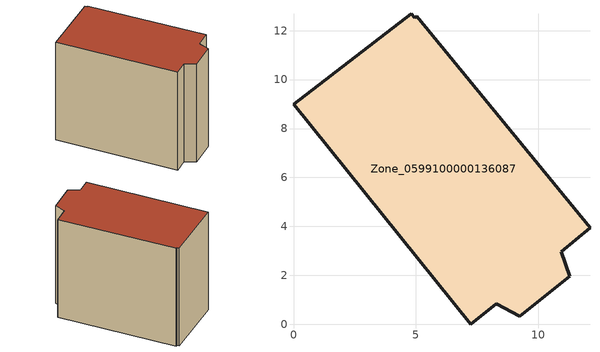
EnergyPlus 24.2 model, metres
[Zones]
Zone_0599100000136087
 floor ground (C_G): 8.29,0.85 7.24,0 0,9 4.81,12.69 4.95,12.52 5.04,12.59 12.11,3.94 10.93,2.97 11.28,1.96 9.25,0.33 z0
 wall outside (C_F): 4.81,12.69 0,9 7.24,0 8.29,0.85 9.25,0.33 11.28,1.96 10.93,2.97 12.11,3.94 5.04,12.59 4.95,12.52 4.81,12.69 z0:10.28
 roof outside (C_R): 4.95,12.52 4.81,12.69 0,9 7.24,0 8.29,0.85 9.25,0.33 11.28,1.96 10.93,2.97 12.11,3.94 5.04,12.59 z10.28
[BUILDING]
Pand.0599100000136087: North Axis=0; Terrain=City; Loads Convergence Tolerance Value=0.04; Temperature Convergence Tolerance Value=0.4; Solar Distribution=FullExterior; Maximum Number of Warmup Days=25; Minimum Number of Warmup Days=1
[Site:Location]
Rotterdam.The.Hague.AP_ZH_NLD Design_Conditions: Latitude=51.96; Longitude=4.45; Time Zone=1; Elevation=-4.5
[SITE:GROUNDTEMPERATURE:BUILDINGSURFACE]
18, 18, 18, 18, 18, 18, 18, 18, 18, 18, 18, 18
[MATERIAL] Thermal Absorptance=0.9; Solar Absorptance=0.7; Visible Absorptance=0.7
Name | Roughness | Thickness | Conductivity | Density | Specific Heat
G.TI.1946 | MediumSmooth | 0.15 | 1 | 540 | 1210
F.TI.1946 | Rough | 0.3 | 0.857143 | 1920 | 840
R.TI.1946 | MediumRough | 0.2 | 0.1 | 1500 | 1000
[CONSTRUCTION]
C_G: G.TI.1946
C_F: F.TI.1946
C_R: R.TI.1946
[ZONE]
Zone_0599100000136087: Type=1; Multiplier=1; Ceiling Height=Autocalculate; Volume=Autocalculate; Floor Area=autocalculate; Part of Total Floor Area=Yes
[ZONEINFILTRATION:DESIGNFLOWRATE]
Infil_Zone_0599100000136087: Zone or ZoneList or Space or SpaceList=Zone_0599100000136087; Schedule=AlwaysOn; Design Flow Rate Calculation Method=Flow/Area; Flow Rate per Floor Area=0.003; Constant Term Coefficient=1; Temperature Term Coefficient=0; Velocity Term Coefficient=0; Velocity Squared Term Coefficient=0
[HVACTEMPLATE:ZONE:IDEALLOADSAIRSYSTEM]
Zone_0599100000136087: Maximum Heating Supply Air Temperature=50; Minimum Cooling Supply Air Temperature=13; Maximum Heating Supply Air Humidity Ratio=0.0156; Minimum Cooling Supply Air Humidity Ratio=0.0077; Heating Limit=NoLimit; Cooling Limit=NoLimit; Dehumidification Control Type=ConstantSensibleHeatRatio; Cooling Sensible Heat Ratio=0.7; Dehumidification Setpoint=60; Humidification Control Type=None; Humidification Setpoint=30; Outdoor Air Method=None; Outdoor Air Flow Rate per Person=0.00944; Outdoor Air Flow Rate per Zone Floor Area=0; Outdoor Air Flow Rate per Zone=0; Demand Controlled Ventilation Type=None; Outdoor Air Economizer Type=NoEconomizer; Heat Recovery Type=None; Sensible Heat Recovery Effectiveness=0.7; Latent Heat Recovery Effectiveness=0.65
[ZONECONTROL:THERMOSTAT]
ThermostatControl_Zone_0599100000136087: Zone or ZoneList=Zone_0599100000136087; Control Type Schedule=DualSetpointControlType; Control 1=Thermostat_Zone_0599100000136087; Temperature Difference Between Cutout And Setpoint=0
[THERMOSTATSETPOINT:DUALSETPOINT]
Thermostat_Zone_0599100000136087: Heating Setpoint Temperature Schedule=HeatingSetpoint_Zone_0599100000136087; Cooling Setpoint Temperature Schedule=CoolingSetpoint_Zone_0599100000136087
[SCHEDULE:COMPACT]
HeatingSetpoint_Zone_0599100000136087: Through: 12/31, For: AllDays, Until: 24:00, 21
CoolingSetpoint_Zone_0599100000136087: Through: 12/31, For: AllDays, Until: 24:00, 24
DualSetpointControlType: Through: 12/31, For: AllDays, Until: 24:00, 4
AlwaysOn: Through: 12/31, For: AllDays, Until: 24:00, 1
